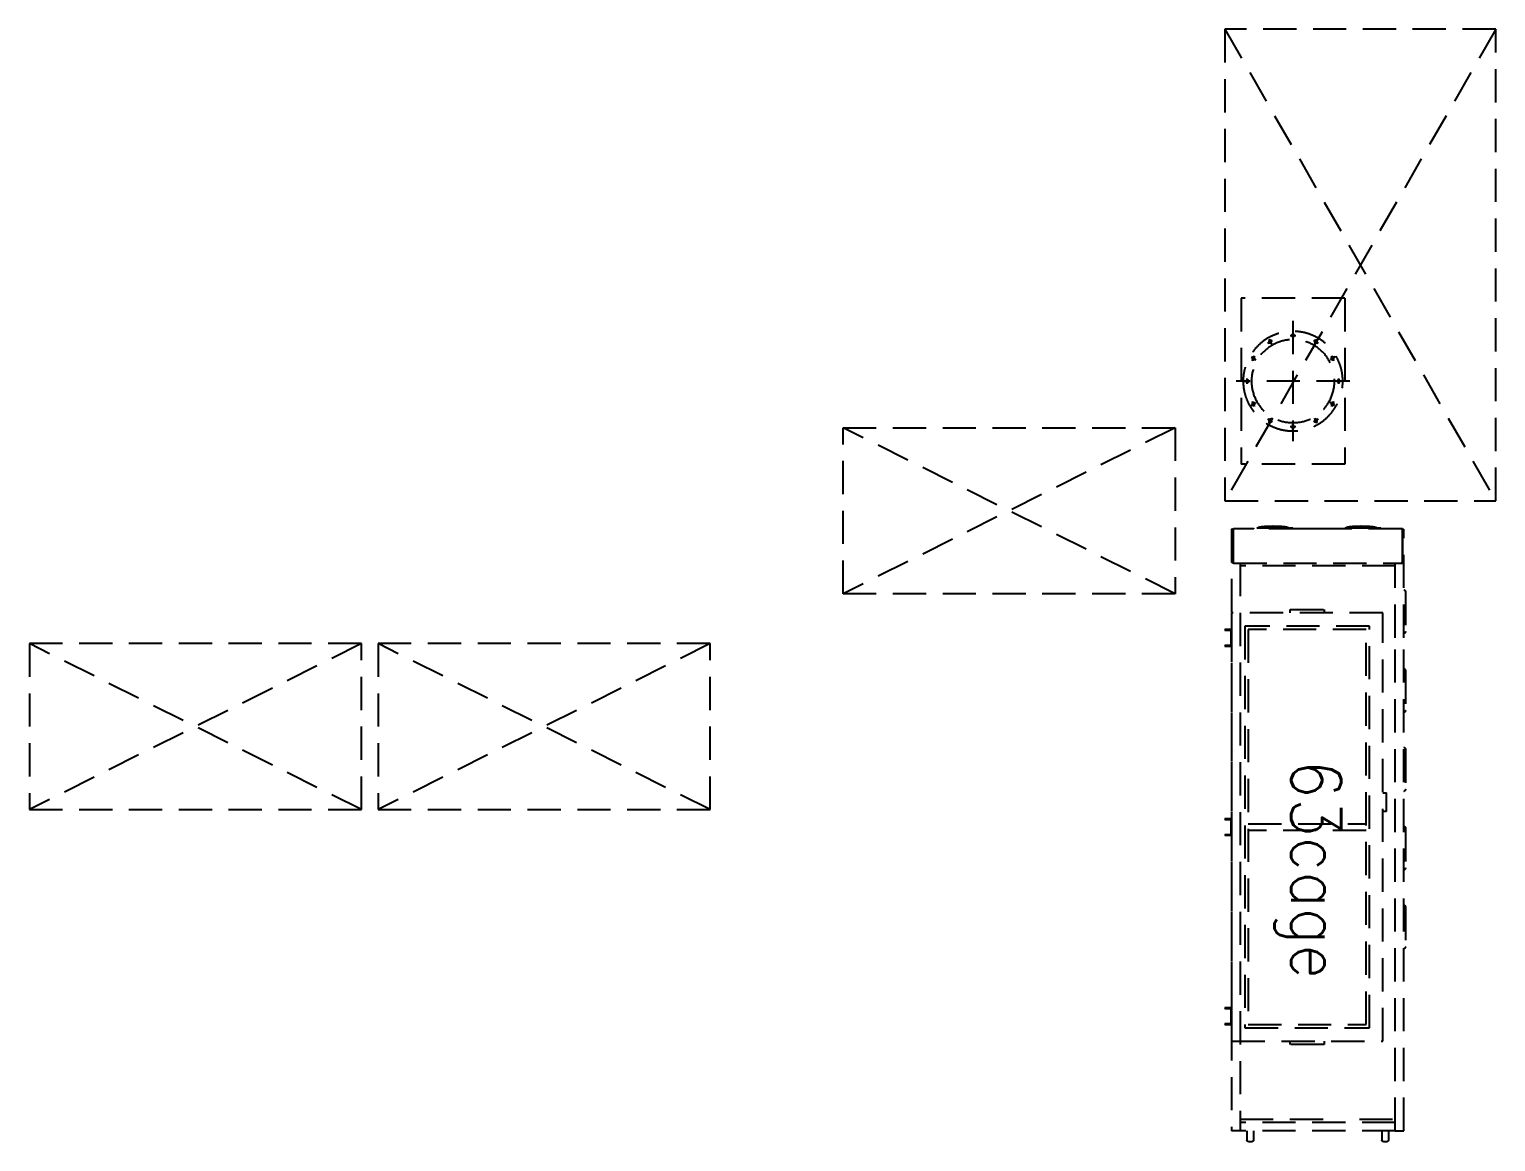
# Model space of a CAD drawing. Header units: millimetres. Extents: x 10903 to 284569, y 2319 to 62017.
# Drawn here: x 121015 to 125430, y 47296 to 50646 of the extents above; entities that cross this region are included whole.
import ezdxf

# ---------------------------------------------------------------- set-up
doc = ezdxf.new("R2010")
doc.units = ezdxf.units.MM
doc.linetypes.add('DASHED', pattern=[0.75, 0.5, -0.25])
doc.layers.add('빌트인', color=8, linetype='Continuous')
doc.layers.add('장비', color=8, linetype='Continuous')
doc.styles.add('으뜸체', font='simplex.shx', dxfattribs={"bigfont": 'whgtxt.shx'})

# ---------------------------------------------------------------- blocks, each defined once
blk = doc.blocks.new('IVC-S70')
at = {"layer": '빌트인', "linetype": 'DASHED', "ltscale": 200}
for p, q in [((-908.1, 221.7), (-907.1, 221.7)), ((-908.1, -284.6), (-908.1, 221.7)), ((-907.1, 221.7), (-908.1, 221.7)), ((-907.1, 227.5), (905, 227.5)), ((-907.1, 225), (-907.1, 227.5)), ((-907.1, 225), (-907.1, 222.4)), ((-805.1, 225), (-907.1, 225)), ((-907.1, 222.7), (-806.1, 222.7)), ((-907.1, 222.7), (-907.1, 221.7)), ((-907.1, 222.4), (-907.1, 221.7)), ((-809.1, 222.4), (-905.1, 222.4)), ((-807.1, 225), (-807.1, 222.7)), ((-806.1, 222.7), (-806.1, 221.7)), ((-806.1, 222.4), (-805.1, 222.4)), ((-805.1, 221.7), (-806.1, 221.7)), ((-805.1, 221.7), (-805.1, 225)), ((-805.1, 221.7), (-805.1, -284.6)), ((-655, 227.5), (635, 227.5)), ((-655, -227.5), (-655, 227.5)), ((-605, 247.5), (-603, 247.5)), ((-605, 227.5), (-605, 247.5)), ((-555, 227.5), (-605, 227.5)), ((-603, 247.5), (-603, 229.5)), ((-603, 229.5), (-557, 229.5)), ((-557, 247.5), (-555, 247.5)), ((-557, 229.5), (-557, 247.5)), ((-555, 247.5), (-555, 227.5)), ((-35, 247.5), (-33, 247.5)), ((-35, 227.5), (-35, 247.5)), ((15, 227.5), (-35, 227.5)), ((-33, 247.5), (-33, 229.5)), ((-33, 229.5), (13, 229.5)), ((13, 247.5), (15, 247.5)), ((13, 229.5), (13, 247.5)), ((15, 247.5), (15, 227.5)), ((535, 247.5), (537, 247.5)), ((535, 227.5), (535, 247.5)), ((585, 227.5), (535, 227.5)), ((537, 247.5), (537, 229.5)), ((537, 229.5), (583, 229.5)), ((583, 229.5), (583, 247.5)), ((583, 247.5), (585, 247.5)), ((585, 247.5), (585, 227.5)), ((635, 227.5), (635, -227.5)), ((905, 202.1), (905, 227.5)), ((-909.1, 220.7), (-908.1, 220.7)), ((-909.1, 220.7), (-909.1, 161.1)), ((-805.1, 202.1), (905, 202.1)), ((-797.1, -265.2), (-797.1, 202.1)), ((-615, -187.5), (-615, 187.5)), ((-615, 187.5), (595, 187.5)), ((-605, -177.5), (-605, 177.5)), ((-605, 177.5), (585, 177.5)), ((-20, 177.5), (-20, -177.5)), ((0, -177.5), (0, 177.5)), ((585, 177.5), (585, -177.5)), ((595, 187.5), (595, -187.5)), ((869.6, 202.1), (869.6, -55.5)), ((879.6, -265.2), (879.6, 202.1)), ((905, -265.2), (905, 202.1)), ((905, 181.5), (932.6, 181.5)), ((-910.1, 43.6), (-910.1, 161.1)), ((-908.1, 161.1), (-910.1, 161.1)), ((-910.1, 53.7), (-910.1, 151)), ((-910.1, 151), (-910.1, 151)), ((905, 161.5), (932.6, 161.5)), ((937.6, 166.5), (937.6, 176.5)), ((-910.1, 53.7), (-910.1, 53.7)), ((-665, 50.8), (-665, -50.8)), ((-655, 50.8), (-665, 50.8)), ((645, 50.8), (635, 50.8)), ((645, -50.8), (645, 50.8)), ((-910.1, 43.6), (-908.1, 43.6)), ((-909.1, 43.6), (-909.1, -132.2)), ((-665, -50.8), (-655, -50.8)), ((635, -50.8), (645, -50.8)), ((-910.1, -221.5), (-910.1, -104)), ((-908.1, -104), (-910.1, -104)), ((-910.1, -211.4), (-910.1, -114.1)), ((-910.1, -114.1), (-910.1, -114.1)), ((869.6, -157.1), (869.6, -265.2)), ((-910.1, -211.4), (-910.1, -211.4)), ((595, -187.5), (-615, -187.5)), ((585, -177.5), (-605, -177.5)), ((-910.1, -221.5), (-908.1, -221.5)), ((-909.1, -221.5), (-909.1, -285.6)), ((635, -227.5), (-655, -227.5)), ((-112.8, -227.5), (-112.8, -238.5)), ((-56.4, -238.5), (-112.8, -238.5)), ((-56.4, -238.5), (-56.4, -227.5)), ((905, -224.8), (932.6, -224.8)), ((905, -244.8), (932.6, -244.8)), ((937.6, -239.8), (937.6, -229.8)), ((-909.1, -285.6), (-908.1, -285.6)), ((-908.1, -284.6), (-907.1, -284.6)), ((-908.1, -284.6), (-908.1, -285.6)), ((-908.1, -286.6), (-908.1, -285.6)), ((-908.1, -285.6), (-907.1, -285.6)), ((-908.1, -286.6), (-907.1, -286.6)), ((-907.1, -285.6), (-907.1, -284.6)), ((-907.1, -285.6), (-907.1, -285.6)), ((-907.1, -285.6), (-907.1, -288.1)), ((-905.1, -285.6), (-907.1, -285.6)), ((-907.1, -288.1), (-907.1, -290.6)), ((-805.1, -288.1), (-907.1, -288.1)), ((-579.9, -290.6), (-907.1, -290.6)), ((-905.1, -285.6), (-809.1, -285.6)), ((-806.1, -285.6), (-809.1, -285.6)), ((-807.1, -285.6), (-807.1, -288.1)), ((-806.1, -285.6), (-806.1, -284.6)), ((-805.1, -284.6), (-806.1, -284.6)), ((-806.1, -285.6), (-806.1, -284.6)), ((-806.1, -285.6), (-805.1, -285.6)), ((-579.9, -265.2), (-805.1, -265.2)), ((-805.1, -284.6), (-805.1, -288.1)), ((-718.2, -295.6), (-598.7, -295.6)), ((-718.2, -295.7), (-598.7, -295.7)), ((-718.1, -295.6), (-599.9, -295.6)), ((-718.1, -295.7), (-599.9, -295.7)), ((905, -265.2), (-579.9, -265.2)), ((905, -290.6), (-579.9, -290.6)), ((-480.8, -295.6), (-361.3, -295.6)), ((-480.8, -295.7), (-361.3, -295.7)), ((-243.6, -295.6), (-124.1, -295.6)), ((-243.6, -295.7), (-124.1, -295.7)), ((-6.4, -295.6), (113.1, -295.6)), ((-6.4, -295.7), (113.1, -295.7)), ((230.9, -295.6), (350.4, -295.6)), ((230.9, -295.7), (350.4, -295.7)), ((905, -265.2), (905, -290.6))]:
    blk.add_line(p, q, dxfattribs=at)
for centre, radius, start, end in [((-905.1, 220.4), 2, 147.4808, 154.9288), ((932.6, 176.5), 5, 0, 90), ((932.6, 166.5), 5, 270, 0), ((932.6, -229.8), 5, 0, 90), ((932.6, -239.8), 5, 270, 0), ((-905.1, -283.6), 2, 207.8925, 209.1843), ((-905.1, -283.6), 2, 222.132, 270), ((-718.2, -288.2), 7.5, 199.1756, 270), ((-718.1, -288.2), 7.5, 199.1756, 270), ((-718.2, -288.2), 7.4, 199.445, 270), ((-718.1, -288.2), 7.4, 199.445, 270), ((-598.7, -288.2), 7.5, 270, 340.8244), ((-598.7, -288.2), 7.4, 270, 340.555), ((-480.8, -288.2), 7.5, 199.1756, 270), ((-480.8, -288.2), 7.4, 199.445, 270), ((-361.3, -288.2), 7.5, 270, 340.8244), ((-361.3, -288.2), 7.4, 270, 340.555), ((-243.6, -288.2), 7.5, 199.1756, 270), ((-243.6, -288.2), 7.4, 199.445, 270), ((-124.1, -288.2), 7.5, 270, 340.8244), ((-124.1, -288.2), 7.4, 270, 340.555), ((-6.4, -288.2), 7.5, 199.1756, 270), ((-6.4, -288.2), 7.4, 199.445, 270), ((113.1, -288.2), 7.5, 270, 340.8244), ((113.1, -288.2), 7.4, 270, 340.555), ((230.9, -288.2), 7.5, 199.1756, 270), ((230.9, -288.2), 7.4, 199.445, 270), ((350.4, -288.2), 7.5, 270, 340.8244), ((350.4, -288.2), 7.4, 270, 340.555)]:
    blk.add_arc(centre, radius, start, end, dxfattribs=at)
for points, knots in [([(-906.1, 220.7), (-906.3, 220.7), (-906.6, 220.8), (-907.1, 221), (-907.3, 221.1), (-907.7, 221.2), (-907.8, 221.3), (-908, 221.5), (-908.1, 221.6), (-908.1, 221.7)], [0, 0, 0, 0, 0.25, 0.25, 0.5, 0.5, 0.75, 0.75, 1, 1, 1, 1]), ([(-907.1, 222.7), (-907, 222.7), (-906.9, 222.6), (-906.7, 222.4), (-906.7, 222.3), (-906.5, 221.9), (-906.4, 221.7), (-906.2, 221.2), (-906.2, 220.9), (-906.1, 220.7)], [0, 0, 0, 0, 0.25, 0.25, 0.5, 0.5, 0.75, 0.75, 1, 1, 1, 1]), ([(-907.1, 221.7), (-907, 221.7), (-906.9, 221.6), (-906.7, 221.5), (-906.7, 221.5), (-906.5, 221.3), (-906.4, 221.2), (-906.2, 220.9), (-906.2, 220.8), (-906.1, 220.7)], [0, 0, 0, 0, 0.25, 0.25, 0.5, 0.5, 0.75, 0.75, 1, 1, 1, 1]), ([(-807.1, 220.7), (-807, 220.9), (-806.9, 221.2), (-806.7, 221.7), (-806.7, 221.9), (-806.5, 222.3), (-806.4, 222.4), (-806.2, 222.6), (-806.2, 222.7), (-806.1, 222.7)], [0, 0, 0, 0, 0.25, 0.25, 0.5, 0.5, 0.75, 0.75, 1, 1, 1, 1]), ([(-807.1, 220.7), (-807, 220.8), (-806.9, 220.9), (-806.7, 221.2), (-806.7, 221.3), (-806.5, 221.5), (-806.4, 221.5), (-806.2, 221.6), (-806.2, 221.7), (-806.1, 221.7)], [0, 0, 0, 0, 0.25, 0.25, 0.5, 0.5, 0.75, 0.75, 1, 1, 1, 1]), ([(-806.1, 221.7), (-806.1, 221.6), (-806.1, 221.5), (-806.2, 221.3), (-806.3, 221.2), (-806.5, 221.1), (-806.6, 221), (-806.8, 220.8), (-806.9, 220.7), (-807.1, 220.7)], [0, 0, 0, 0, 0.25, 0.25, 0.5, 0.5, 0.75, 0.75, 1, 1, 1, 1]), ([(-805.1, 221.7), (-805.1, 221.6), (-805.1, 221.5), (-805.3, 221.3), (-805.5, 221.2), (-805.9, 221.1), (-806.1, 221), (-806.6, 220.8), (-806.8, 220.7), (-807.1, 220.7)], [0, 0, 0, 0, 0.25, 0.25, 0.5, 0.5, 0.75, 0.75, 1, 1, 1, 1]), ([(-910.1, 151), (-910.9, 150.1), (-912.4, 148.3), (-913.5, 144.2), (-914.5, 139.4), (-915.3, 132.8), (-916, 124.5), (-916.5, 113.8), (-916.6, 106.8), (-916.6, 102.3)], [0, 0, 0, 0, 0.06656, 0.148336, 0.245879, 0.367331, 0.543547, 0.754398, 1, 1, 1, 1]), ([(-916.6, 102.3), (-916.5, 96.7), (-916.4, 88.2), (-915.7, 75.5), (-914.7, 66.6), (-913.6, 60.6), (-912.5, 57.2), (-911.4, 54.9), (-910.5, 54.1), (-910.1, 53.7)], [0, 0, 0, 0, 0.306371, 0.556522, 0.750806, 0.848907, 0.923816, 0.967508, 1, 1, 1, 1]), ([(-910.1, -114.1), (-910.9, -115), (-912.4, -116.8), (-913.5, -120.9), (-914.5, -125.7), (-915.3, -132.2), (-916, -140.6), (-916.5, -151.3), (-916.6, -158.3), (-916.6, -162.7)], [0, 0, 0, 0, 0.06656, 0.148336, 0.245879, 0.367331, 0.543547, 0.754398, 1, 1, 1, 1]), ([(-916.6, -162.7), (-916.5, -168.3), (-916.4, -176.9), (-915.7, -189.5), (-914.7, -198.4), (-913.6, -204.4), (-912.5, -207.8), (-911.4, -210.2), (-910.5, -211), (-910.1, -211.4)], [0, 0, 0, 0, 0.306371, 0.556522, 0.750806, 0.848907, 0.923816, 0.967508, 1, 1, 1, 1]), ([(-908.1, -284.6), (-908.1, -284.5), (-908, -284.4), (-907.8, -284.2), (-907.7, -284.1), (-907.3, -284), (-907.1, -283.9), (-906.6, -283.7), (-906.3, -283.6), (-906.1, -283.6)], [0, 0, 0, 0, 0.25, 0.25, 0.5, 0.5, 0.75, 0.75, 1, 1, 1, 1]), ([(-907.1, -284.6), (-907.2, -284.6), (-907.3, -284.7), (-907.6, -284.9), (-907.7, -285), (-907.9, -285.1), (-908, -285.2), (-908.1, -285.4), (-908.1, -285.5), (-908.1, -285.6)], [0, 0, 0, 0, 0.25, 0.25, 0.5, 0.5, 0.75, 0.75, 1, 1, 1, 1]), ([(-908.1, -285.6), (-908, -285.6), (-907.9, -285.5), (-907.7, -285.4), (-907.7, -285.4), (-907.5, -285.2), (-907.4, -285.1), (-907.2, -284.8), (-907.2, -284.7), (-907.1, -284.6)], [0, 0, 0, 0, 0.25, 0.25, 0.5, 0.5, 0.75, 0.75, 1, 1, 1, 1]), ([(-906.1, -283.6), (-906.2, -283.7), (-906.2, -283.8), (-906.4, -284.1), (-906.5, -284.2), (-906.7, -284.4), (-906.7, -284.4), (-906.9, -284.5), (-907, -284.6), (-907.1, -284.6)], [0, 0, 0, 0, 0.25, 0.25, 0.5, 0.5, 0.75, 0.75, 1, 1, 1, 1]), ([(-906.1, -283.6), (-906.2, -283.8), (-906.2, -284.1), (-906.4, -284.6), (-906.5, -284.8), (-906.7, -285.2), (-906.7, -285.3), (-906.9, -285.5), (-907, -285.6), (-907.1, -285.6)], [0, 0, 0, 0, 0.25, 0.25, 0.5, 0.5, 0.75, 0.75, 1, 1, 1, 1]), ([(-907.1, -284.6), (-907.1, -284.5), (-907.1, -284.4), (-907, -284.2), (-906.9, -284.1), (-906.7, -284), (-906.6, -283.9), (-906.3, -283.7), (-906.2, -283.6), (-906.1, -283.6)], [0, 0, 0, 0, 0.25, 0.25, 0.5, 0.5, 0.75, 0.75, 1, 1, 1, 1]), ([(-806.1, -284.6), (-806.2, -284.6), (-806.2, -284.5), (-806.4, -284.4), (-806.5, -284.4), (-806.7, -284.2), (-806.7, -284.1), (-806.9, -283.8), (-807, -283.7), (-807.1, -283.6)], [0, 0, 0, 0, 0.25, 0.25, 0.5, 0.5, 0.75, 0.75, 1, 1, 1, 1]), ([(-806.1, -285.6), (-806.2, -285.6), (-806.2, -285.5), (-806.4, -285.3), (-806.5, -285.2), (-806.7, -284.8), (-806.7, -284.6), (-806.9, -284.1), (-807, -283.8), (-807.1, -283.6)], [0, 0, 0, 0, 0.25, 0.25, 0.5, 0.5, 0.75, 0.75, 1, 1, 1, 1]), ([(-807.1, -283.6), (-806.9, -283.6), (-806.8, -283.7), (-806.6, -283.9), (-806.5, -284), (-806.3, -284.1), (-806.2, -284.2), (-806.1, -284.4), (-806.1, -284.5), (-806.1, -284.6)], [0, 0, 0, 0, 0.25, 0.25, 0.5, 0.5, 0.75, 0.75, 1, 1, 1, 1]), ([(-807.1, -283.6), (-806.8, -283.6), (-806.6, -283.7), (-806.1, -283.9), (-805.9, -284), (-805.5, -284.1), (-805.3, -284.2), (-805.1, -284.4), (-805.1, -284.5), (-805.1, -284.6)], [0, 0, 0, 0, 0.25, 0.25, 0.5, 0.5, 0.75, 0.75, 1, 1, 1, 1])]:
    blk.add_open_spline(points, degree=3, knots=knots, dxfattribs=at)
blk = doc.blocks.new('BSC4FT-P')
at = {"layer": '빌트인', "linetype": 'DASHED', "ltscale": 200}
for p, q in [((710, 815), (-710, 0)), ((710, 0), (-710, 815)), ((-599.6, 361, 2807), (-599.6, 48.5, 2807)), ((-99.6, 361, 2807), (-599.6, 361, 2807)), ((-349.6, 375.5, 2807), (-349.6, 33.9, 2807)), ((-99.6, 361, 2807), (-99.6, 48.5, 2807)), ((-411.1, 328, 2807), (-425.5, 319.6, 2807)), ((-422.5, 331, 2807), (-414.1, 316.6, 2807)), ((-341.2, 342.2, 2807), (-357.9, 342.2, 2807)), ((-349.6, 350.5, 2807), (-349.6, 333.9, 2807)), ((-273.6, 319.6, 2807), (-288, 328, 2807)), ((-276.6, 331, 2807), (-285, 316.6, 2807)), ((-475.9, 277.6, 2807), (-461.4, 269.3, 2807)), ((-464.5, 280.7, 2807), (-472.8, 266.2, 2807)), ((-223.3, 277.6, 2807), (-237.7, 269.3, 2807)), ((-226.3, 266.2, 2807), (-234.7, 280.7, 2807)), ((-168.3, 204.7, 2807), (-530.8, 204.7, 2807)), ((-495.4, 204.7, 2807), (-478.7, 204.7, 2807)), ((-487.1, 213, 2807), (-487.1, 196.4, 2807)), ((-203.7, 204.7, 2807), (-220.4, 204.7, 2807)), ((-212.1, 196.4, 2807), (-212.1, 213, 2807)), ((-475.9, 131.8, 2807), (-461.4, 140.1, 2807)), ((-472.8, 143.2, 2807), (-464.5, 128.7, 2807)), ((-223.3, 131.8, 2807), (-237.7, 140.1, 2807)), ((-234.7, 128.7, 2807), (-226.3, 143.2, 2807)), ((-425.5, 89.8, 2807), (-411.1, 81.5, 2807)), ((-422.5, 78.4, 2807), (-414.1, 92.9, 2807)), ((-288, 81.5, 2807), (-273.6, 89.8, 2807)), ((-276.6, 78.4, 2807), (-285, 92.9, 2807)), ((-99.6, 48.5, 2807), (-599.6, 48.5, 2807)), ((-357.9, 67.2, 2807), (-341.2, 67.2, 2807)), ((-349.6, 58.9, 2807), (-349.6, 75.5, 2807))]:
    blk.add_line(p, q, dxfattribs=at)
blk.add_lwpolyline([(-710, 0), (-710, 815), (710, 815), (710, 0)], close=True, dxfattribs=at)
for centre, radius in [((-349.6, 204.7, 2807), 150), ((-349.6, 204.7, 2807), 125), ((-418.3, 323.8, 2807), 4.17), ((-349.6, 342.2, 2807), 4.17), ((-280.8, 323.8, 2807), 4.17), ((-468.6, 273.5, 2807), 4.17), ((-230.5, 273.5, 2807), 4.17), ((-487.1, 204.7, 2807), 4.17), ((-212.1, 204.7, 2807), 4.17), ((-468.6, 136, 2807), 4.17), ((-230.5, 136, 2807), 4.17), ((-418.3, 85.6, 2807), 4.17), ((-280.8, 85.6, 2807), 4.17), ((-349.6, 67.2, 2807), 4.17)]:
    blk.add_circle(centre, radius, dxfattribs=at)

msp = doc.modelspace()

# ---------------------------------------------------------------- linework, layer by layer
at = {"layer": '빌트인', "linetype": 'DASHED', "lineweight": -3, "ltscale": 200}
for p, q in [((124464.7, 48946.4), (123464.7, 49446.4)), ((124464.7, 49446.4), (123464.7, 48946.4)), ((122014.7, 48796.4), (121014.7, 48296.4)), ((122014.7, 48296.4), (121014.7, 48796.4)), ((123064.7, 48796.4), (122064.7, 48296.4)), ((123064.7, 48296.4), (122064.7, 48796.4))]:
    msp.add_line(p, q, dxfattribs=at)
for points in [[(123464.7, 48946.4), (123464.7, 49446.4), (124464.7, 49446.4), (124464.7, 48946.4)], [(121014.7, 48796.4), (121014.7, 48296.4), (122014.7, 48296.4), (122014.7, 48796.4)], [(122064.7, 48796.4), (122064.7, 48296.4), (123064.7, 48296.4), (123064.7, 48796.4)]]:
    msp.add_lwpolyline(points, close=True, dxfattribs=at)

# ---------------------------------------------------------------- block references
at = {"layer": '빌트인', "ltscale": 2, "xscale": -1, "rotation": 270}
msp.add_blockref('BSC4FT-P', (124614.7, 49936.4), dxfattribs=at)
at = {"layer": '빌트인', "xscale": -1, "rotation": 90}
msp.add_blockref('IVC-S70', (124862.2, 48234), dxfattribs=at)

# ---------------------------------------------------------------- texts
at = {"layer": '장비', "style": '으뜸체', "width": 0.9}
msp.add_text('63cage', height=150, rotation=270, dxfattribs=at).set_placement((124814.1, 48446.1, -2807))

doc.saveas('drawing.dxf')
